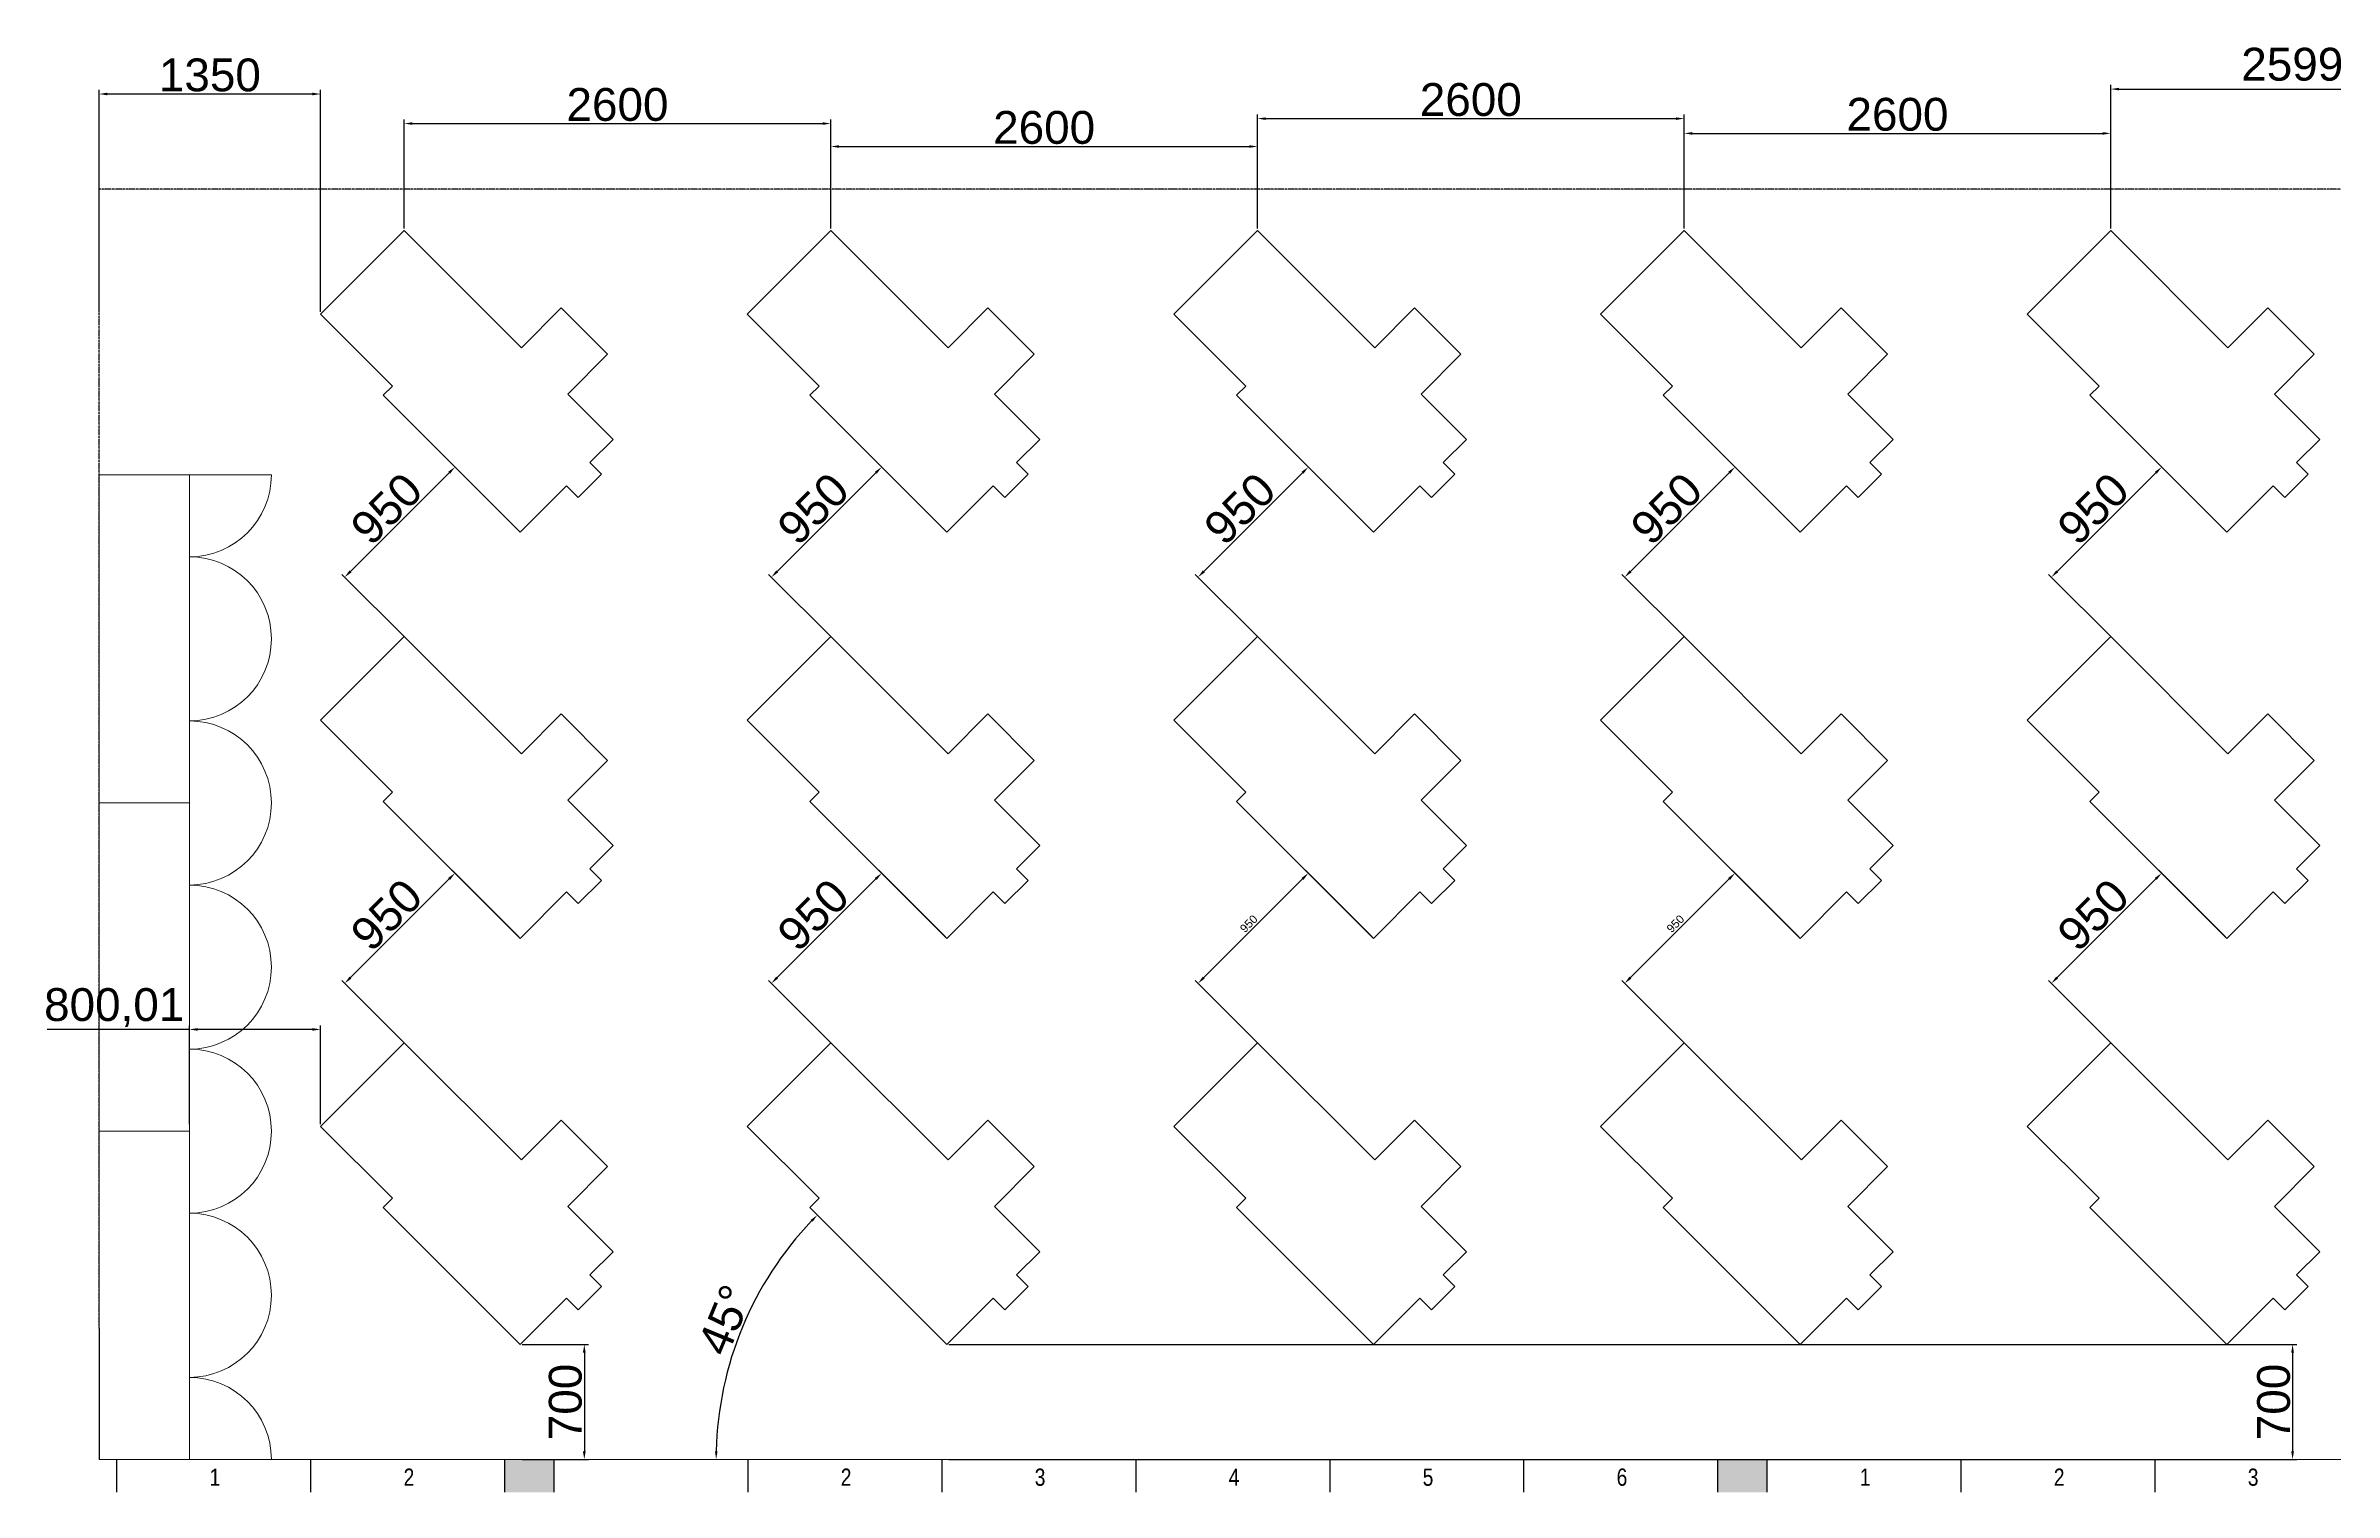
# Model space of a CAD drawing. Header units: millimetres. Extents: x 18768 to 1484868, y -11027 to 520152.
# Drawn here: x 1449765 to 1463710, y 249200 to 258014 of the extents above; entities that cross this region are included whole.
import ezdxf

# ---------------------------------------------------------------- set-up
doc = ezdxf.new("R2010")
doc.units = ezdxf.units.MM
doc.linetypes.add('DIVIDE', pattern=[2.15, 1.5, -0.2, 0.05, -0.15, 0.05, -0.2])
for name, color, linetype in [('L025-IMAGIN', 1, 'DIVIDE'), ('L035-TEXTO', 40, 'Continuous'), ('PAREDES', 7, 'Continuous')]:
    doc.layers.add(name, color=color, linetype=linetype)
doc.styles.get("Standard").update_dxf_attribs({"font": 'arial.ttf'})
doc.dimstyles.new('Anotativo', dxfattribs={"dimscale": 0, "dimtxt": 2.5, "dimasz": 2.5, "dimexe": 1.25, "dimexo": 0.625, "dimtad": 1, "dimtxsty": 'Standard', "dimcen": 2.5, "dimadec": 0, "dimazin": 0, "dimtfac": 1, "dimtmove": 0, "dimatfit": 3, "dimfxl": 1, "dimarcsym": 0})

# ---------------------------------------------------------------- blocks, each defined once
blk = doc.blocks.new('*D387')
at = {"layer": 'DEFPOINTS', "color": 0, "linetype": 'ByBlock', "lineweight": 15, "transparency": 16777216}
for p in [(1480428, 250934), (1479594, 250100), (1480761, 249900), (1450090, 249400), (1484740, 249400)]:
    blk.add_point(p, dxfattribs=at)
at = {"layer": 'PAREDES', "color": 0, "linetype": 'ByBlock', "lineweight": -2, "transparency": 16777216}
blk.add_arc((1478894, 249400), 1933, 1.4823, 43.5177, dxfattribs=at)
at = {"layer": 'PAREDES', "color": 0, "linetype": 'ByBlock', "lineweight": 15, "transparency": 16777216}
for points in [[(1480289, 250725), (1480301, 250737), (1480260, 250767)], [(1480834, 249450), (1480817, 249450), (1480826, 249400)]]:
    blk.add_solid(points, dxfattribs=at)
at = {"layer": 'PAREDES', "color": 0, "linetype": 'ByBlock', "lineweight": 15, "transparency": 16777216, "insert": (1480785, 250183), "char_height": 200, "attachment_point": 5, "rotation": 292.5}
blk.add_mtext('45°', dxfattribs=at)
blk = doc.blocks.new('*D388')
at = {"layer": 'DEFPOINTS', "color": 0, "linetype": 'ByBlock', "lineweight": 15, "transparency": 16777216}
for p in [(1452656, 252575), (1451587, 252301), (1451984, 251903)]:
    blk.add_point(p, dxfattribs=at)
at = {"layer": 'PAREDES', "color": 0, "linetype": 'ByBlock', "lineweight": -2, "transparency": 16777216}
for p, q in [((1452647, 252584), (1452241, 252990)), ((1452223, 252937), (1451622, 252336)), ((1451976, 251912), (1451569, 252319))]:
    blk.add_line(p, q, dxfattribs=at)
at = {"layer": 'PAREDES', "color": 0, "linetype": 'ByBlock', "lineweight": 15, "transparency": 16777216}
for points in [[(1452217, 252943), (1452229, 252931), (1452259, 252973)], [(1451616, 252342), (1451628, 252330), (1451587, 252301)]]:
    blk.add_solid(points, dxfattribs=at)
at = {"layer": 'PAREDES', "color": 0, "linetype": 'ByBlock', "lineweight": 15, "transparency": 16777216, "insert": (1451842, 252718), "char_height": 200, "attachment_point": 5, "rotation": 45}
blk.add_mtext('950', dxfattribs=at)
blk = doc.blocks.new('*D389')
at = {"layer": 'DEFPOINTS', "color": 0, "linetype": 'ByBlock', "lineweight": 15, "transparency": 16777216}
for p in [(1452656, 255050), (1451587, 254776), (1451984, 254378)]:
    blk.add_point(p, dxfattribs=at)
at = {"layer": 'PAREDES', "color": 0, "linetype": 'ByBlock', "lineweight": -2, "transparency": 16777216}
for p, q in [((1452223, 255412), (1451622, 254811)), ((1452647, 255059), (1452241, 255465)), ((1451976, 254387), (1451569, 254793))]:
    blk.add_line(p, q, dxfattribs=at)
at = {"layer": 'PAREDES', "color": 0, "linetype": 'ByBlock', "lineweight": 15, "transparency": 16777216}
for points in [[(1452217, 255418), (1452229, 255406), (1452259, 255447)], [(1451616, 254817), (1451628, 254805), (1451587, 254776)]]:
    blk.add_solid(points, dxfattribs=at)
at = {"layer": 'PAREDES', "color": 0, "linetype": 'ByBlock', "lineweight": 15, "transparency": 16777216, "insert": (1451842, 255193), "char_height": 200, "attachment_point": 5, "rotation": 45}
blk.add_mtext('950', dxfattribs=at)
blk = doc.blocks.new('*D390')
at = {"layer": 'DEFPOINTS', "color": 0, "linetype": 'ByBlock', "lineweight": 15, "transparency": 16777216}
for p in [(1457856, 252575), (1456787, 252301), (1457184, 251903)]:
    blk.add_point(p, dxfattribs=at)
at = {"layer": 'PAREDES', "color": 0, "linetype": 'ByBlock', "lineweight": -2, "transparency": 16777216}
for p, q in [((1457847, 252584), (1457441, 252990)), ((1457423, 252937), (1456822, 252336)), ((1457176, 251912), (1456769, 252319))]:
    blk.add_line(p, q, dxfattribs=at)
at = {"layer": 'PAREDES', "color": 0, "linetype": 'ByBlock', "lineweight": 15, "transparency": 16777216}
for points in [[(1457417, 252943), (1457429, 252931), (1457459, 252973)], [(1456816, 252342), (1456828, 252330), (1456787, 252301)]]:
    blk.add_solid(points, dxfattribs=at)
at = {"layer": 'PAREDES', "color": 0, "linetype": 'ByBlock', "lineweight": 15, "transparency": 16777216, "insert": (1457096, 252664), "char_height": 50, "attachment_point": 5, "rotation": 45}
blk.add_mtext('950', dxfattribs=at)
blk = doc.blocks.new('*D391')
at = {"layer": 'DEFPOINTS', "color": 0, "linetype": 'ByBlock', "lineweight": 15, "transparency": 16777216}
for p in [(1457856, 255050), (1456787, 254776), (1457184, 254378)]:
    blk.add_point(p, dxfattribs=at)
at = {"layer": 'PAREDES', "color": 0, "linetype": 'ByBlock', "lineweight": -2, "transparency": 16777216}
for p, q in [((1457423, 255412), (1456822, 254811)), ((1457847, 255059), (1457441, 255465)), ((1457176, 254387), (1456769, 254793))]:
    blk.add_line(p, q, dxfattribs=at)
at = {"layer": 'PAREDES', "color": 0, "linetype": 'ByBlock', "lineweight": 15, "transparency": 16777216}
for points in [[(1457417, 255418), (1457429, 255406), (1457459, 255447)], [(1456816, 254817), (1456828, 254805), (1456787, 254776)]]:
    blk.add_solid(points, dxfattribs=at)
at = {"layer": 'PAREDES', "color": 0, "linetype": 'ByBlock', "lineweight": 15, "transparency": 16777216, "insert": (1457042, 255193), "char_height": 200, "attachment_point": 5, "rotation": 45}
blk.add_mtext('950', dxfattribs=at)
blk = doc.blocks.new('*D392')
at = {"layer": 'DEFPOINTS', "color": 0, "linetype": 'ByBlock', "lineweight": 15, "transparency": 16777216}
for p in [(1460456, 252575), (1459387, 252301), (1459784, 251903)]:
    blk.add_point(p, dxfattribs=at)
at = {"layer": 'PAREDES', "color": 0, "linetype": 'ByBlock', "lineweight": -2, "transparency": 16777216}
for p, q in [((1460447, 252584), (1460041, 252990)), ((1460023, 252937), (1459422, 252336)), ((1459776, 251912), (1459369, 252319))]:
    blk.add_line(p, q, dxfattribs=at)
at = {"layer": 'PAREDES', "color": 0, "linetype": 'ByBlock', "lineweight": 15, "transparency": 16777216}
for points in [[(1460017, 252943), (1460029, 252931), (1460059, 252973)], [(1459416, 252342), (1459428, 252330), (1459387, 252301)]]:
    blk.add_solid(points, dxfattribs=at)
at = {"layer": 'PAREDES', "color": 0, "linetype": 'ByBlock', "lineweight": 15, "transparency": 16777216, "insert": (1459696, 252664), "char_height": 50, "attachment_point": 5, "rotation": 45}
blk.add_mtext('950', dxfattribs=at)
blk = doc.blocks.new('*D393')
at = {"layer": 'DEFPOINTS', "color": 0, "linetype": 'ByBlock', "lineweight": 15, "transparency": 16777216}
for p in [(1460456, 255050), (1459387, 254776), (1459784, 254378)]:
    blk.add_point(p, dxfattribs=at)
at = {"layer": 'PAREDES', "color": 0, "linetype": 'ByBlock', "lineweight": -2, "transparency": 16777216}
for p, q in [((1460023, 255412), (1459422, 254811)), ((1460447, 255059), (1460041, 255465)), ((1459776, 254387), (1459369, 254793))]:
    blk.add_line(p, q, dxfattribs=at)
at = {"layer": 'PAREDES', "color": 0, "linetype": 'ByBlock', "lineweight": 15, "transparency": 16777216}
for points in [[(1460017, 255418), (1460029, 255406), (1460059, 255447)], [(1459416, 254817), (1459428, 254805), (1459387, 254776)]]:
    blk.add_solid(points, dxfattribs=at)
at = {"layer": 'PAREDES', "color": 0, "linetype": 'ByBlock', "lineweight": 15, "transparency": 16777216, "insert": (1459642, 255193), "char_height": 200, "attachment_point": 5, "rotation": 45}
blk.add_mtext('950', dxfattribs=at)
blk = doc.blocks.new('*D394')
at = {"layer": 'DEFPOINTS', "color": 0, "linetype": 'ByBlock', "lineweight": 15, "transparency": 16777216}
for p in [(1463056, 252575), (1461987, 252301), (1462384, 251903)]:
    blk.add_point(p, dxfattribs=at)
at = {"layer": 'PAREDES', "color": 0, "linetype": 'ByBlock', "lineweight": -2, "transparency": 16777216}
for p, q in [((1463047, 252584), (1462641, 252990)), ((1462623, 252937), (1462022, 252336)), ((1462376, 251912), (1461969, 252319))]:
    blk.add_line(p, q, dxfattribs=at)
at = {"layer": 'PAREDES', "color": 0, "linetype": 'ByBlock', "lineweight": 15, "transparency": 16777216}
for points in [[(1462617, 252943), (1462629, 252931), (1462659, 252973)], [(1462016, 252342), (1462028, 252330), (1461987, 252301)]]:
    blk.add_solid(points, dxfattribs=at)
at = {"layer": 'PAREDES', "color": 0, "linetype": 'ByBlock', "lineweight": 15, "transparency": 16777216, "insert": (1462242, 252718), "char_height": 200, "attachment_point": 5, "rotation": 45}
blk.add_mtext('950', dxfattribs=at)
blk = doc.blocks.new('*D395')
at = {"layer": 'DEFPOINTS', "color": 0, "linetype": 'ByBlock', "lineweight": 15, "transparency": 16777216}
for p in [(1463056, 255050), (1461987, 254776), (1462384, 254378)]:
    blk.add_point(p, dxfattribs=at)
at = {"layer": 'PAREDES', "color": 0, "linetype": 'ByBlock', "lineweight": -2, "transparency": 16777216}
for p, q in [((1462623, 255412), (1462022, 254811)), ((1463047, 255059), (1462641, 255465)), ((1462376, 254387), (1461969, 254793))]:
    blk.add_line(p, q, dxfattribs=at)
at = {"layer": 'PAREDES', "color": 0, "linetype": 'ByBlock', "lineweight": 15, "transparency": 16777216}
for points in [[(1462617, 255418), (1462629, 255406), (1462659, 255447)], [(1462016, 254817), (1462028, 254805), (1461987, 254776)]]:
    blk.add_solid(points, dxfattribs=at)
at = {"layer": 'PAREDES', "color": 0, "linetype": 'ByBlock', "lineweight": 15, "transparency": 16777216, "insert": (1462242, 255193), "char_height": 200, "attachment_point": 5, "rotation": 45}
blk.add_mtext('950', dxfattribs=at)
blk = doc.blocks.new('*D396')
at = {"layer": 'DEFPOINTS', "color": 0, "linetype": 'ByBlock', "lineweight": 15, "transparency": 16777216}
for p in [(1455256, 252575), (1454187, 252301), (1454584, 251903)]:
    blk.add_point(p, dxfattribs=at)
at = {"layer": 'PAREDES', "color": 0, "linetype": 'ByBlock', "lineweight": -2, "transparency": 16777216}
for p, q in [((1455247, 252584), (1454841, 252990)), ((1454823, 252937), (1454222, 252336)), ((1454576, 251912), (1454169, 252319))]:
    blk.add_line(p, q, dxfattribs=at)
at = {"layer": 'PAREDES', "color": 0, "linetype": 'ByBlock', "lineweight": 15, "transparency": 16777216}
for points in [[(1454817, 252943), (1454829, 252931), (1454859, 252973)], [(1454216, 252342), (1454228, 252330), (1454187, 252301)]]:
    blk.add_solid(points, dxfattribs=at)
at = {"layer": 'PAREDES', "color": 0, "linetype": 'ByBlock', "lineweight": 15, "transparency": 16777216, "insert": (1454442, 252718), "char_height": 200, "attachment_point": 5, "rotation": 45}
blk.add_mtext('950', dxfattribs=at)
blk = doc.blocks.new('*D397')
at = {"layer": 'DEFPOINTS', "color": 0, "linetype": 'ByBlock', "lineweight": 15, "transparency": 16777216}
for p in [(1455256, 255050), (1454187, 254776), (1454584, 254378)]:
    blk.add_point(p, dxfattribs=at)
at = {"layer": 'PAREDES', "color": 0, "linetype": 'ByBlock', "lineweight": -2, "transparency": 16777216}
for p, q in [((1454823, 255412), (1454222, 254811)), ((1455247, 255059), (1454841, 255465)), ((1454576, 254387), (1454169, 254793))]:
    blk.add_line(p, q, dxfattribs=at)
at = {"layer": 'PAREDES', "color": 0, "linetype": 'ByBlock', "lineweight": 15, "transparency": 16777216}
for points in [[(1454817, 255418), (1454829, 255406), (1454859, 255447)], [(1454216, 254817), (1454228, 254805), (1454187, 254776)]]:
    blk.add_solid(points, dxfattribs=at)
at = {"layer": 'PAREDES', "color": 0, "linetype": 'ByBlock', "lineweight": 15, "transparency": 16777216, "insert": (1454442, 255193), "char_height": 200, "attachment_point": 5, "rotation": 45}
blk.add_mtext('950', dxfattribs=at)
blk = doc.blocks.new('*D398')
at = {"layer": 'DEFPOINTS', "color": 0, "linetype": 'ByBlock', "lineweight": 15, "transparency": 16777216}
for p in [(1452656, 250100), (1452656, 249400), (1453047, 249400)]:
    blk.add_point(p, dxfattribs=at)
at = {"layer": 'PAREDES', "color": 0, "linetype": 'ByBlock', "lineweight": -2, "transparency": 16777216}
for p, q in [((1452669, 250100), (1453072, 250100)), ((1453047, 250050), (1453047, 249450)), ((1452669, 249400), (1453072, 249400))]:
    blk.add_line(p, q, dxfattribs=at)
at = {"layer": 'PAREDES', "color": 0, "linetype": 'ByBlock', "lineweight": 15, "transparency": 16777216}
for points in [[(1453038, 250050), (1453055, 250050), (1453047, 250100)], [(1453038, 249450), (1453055, 249450), (1453047, 249400)]]:
    blk.add_solid(points, dxfattribs=at)
at = {"layer": 'PAREDES', "color": 0, "linetype": 'ByBlock', "lineweight": 15, "transparency": 16777216, "insert": (1452932, 249750), "char_height": 200, "attachment_point": 5, "rotation": 90}
blk.add_mtext('700', dxfattribs=at)
blk = doc.blocks.new('*D399')
at = {"layer": 'DEFPOINTS', "color": 0, "linetype": 'ByBlock', "lineweight": 15, "transparency": 16777216}
for p in [(1450640, 252020), (1450640, 251429), (1451440, 251429)]:
    blk.add_point(p, dxfattribs=at)
at = {"layer": 'PAREDES', "color": 0, "linetype": 'ByBlock', "lineweight": -2, "transparency": 16777216}
for p, q in [((1450640, 252020), (1449773, 252020)), ((1450640, 251442), (1450640, 252045)), ((1451390, 252020), (1450690, 252020)), ((1451440, 251442), (1451440, 252045))]:
    blk.add_line(p, q, dxfattribs=at)
at = {"layer": 'PAREDES', "color": 0, "linetype": 'ByBlock', "lineweight": 15, "transparency": 16777216}
for points in [[(1450690, 252028), (1450690, 252012), (1450640, 252020)], [(1451390, 252028), (1451390, 252012), (1451440, 252020)]]:
    blk.add_solid(points, dxfattribs=at)
at = {"layer": 'PAREDES', "color": 0, "linetype": 'ByBlock', "lineweight": 15, "transparency": 16777216, "insert": (1450182, 252153), "char_height": 200, "attachment_point": 5}
blk.add_mtext('800,01', dxfattribs=at)
blk = doc.blocks.new('*D402')
at = {"layer": 'DEFPOINTS', "color": 0, "linetype": 'ByBlock', "lineweight": 15, "transparency": 16777216}
for p in [(1455256, 250100), (1455256, 249400), (1463457, 249400)]:
    blk.add_point(p, dxfattribs=at)
at = {"layer": 'PAREDES', "color": 0, "linetype": 'ByBlock', "lineweight": -2, "transparency": 16777216}
for p, q in [((1455269, 250100), (1463482, 250100)), ((1463457, 250050), (1463457, 249450)), ((1455269, 249400), (1463482, 249400))]:
    blk.add_line(p, q, dxfattribs=at)
at = {"layer": 'PAREDES', "color": 0, "linetype": 'ByBlock', "lineweight": 15, "transparency": 16777216}
for points in [[(1463448, 250050), (1463465, 250050), (1463457, 250100)], [(1463448, 249450), (1463465, 249450), (1463457, 249400)]]:
    blk.add_solid(points, dxfattribs=at)
at = {"layer": 'PAREDES', "color": 0, "linetype": 'ByBlock', "lineweight": 15, "transparency": 16777216, "insert": (1463342, 249750), "char_height": 200, "attachment_point": 5, "rotation": 90}
blk.add_mtext('700', dxfattribs=at)
blk = doc.blocks.new('*D403')
at = {"layer": 'DEFPOINTS', "color": 0, "linetype": 'ByBlock', "lineweight": 15, "transparency": 16777216}
for p in [(1454549, 257540), (1451949, 256888), (1454549, 256888)]:
    blk.add_point(p, dxfattribs=at)
at = {"layer": 'PAREDES', "color": 0, "linetype": 'ByBlock', "lineweight": -2, "transparency": 16777216}
for p, q in [((1451949, 256901), (1451949, 257565)), ((1451999, 257540), (1454499, 257540)), ((1454549, 256901), (1454549, 257565))]:
    blk.add_line(p, q, dxfattribs=at)
at = {"layer": 'PAREDES', "color": 0, "linetype": 'ByBlock', "lineweight": 15, "transparency": 16777216}
for points in [[(1451999, 257548), (1451999, 257532), (1451949, 257540)], [(1454499, 257548), (1454499, 257532), (1454549, 257540)]]:
    blk.add_solid(points, dxfattribs=at)
at = {"layer": 'PAREDES', "color": 0, "linetype": 'ByBlock', "lineweight": 15, "transparency": 16777216, "insert": (1453249, 257655), "char_height": 200, "attachment_point": 5}
blk.add_mtext('2600', dxfattribs=at)
blk = doc.blocks.new('*D404')
at = {"layer": 'DEFPOINTS', "color": 0, "linetype": 'ByBlock', "lineweight": 15, "transparency": 16777216}
for p in [(1457149, 257400), (1454549, 256888), (1457149, 256888)]:
    blk.add_point(p, dxfattribs=at)
at = {"layer": 'PAREDES', "color": 0, "linetype": 'ByBlock', "lineweight": -2, "transparency": 16777216}
for p, q in [((1454549, 256901), (1454549, 257425)), ((1454599, 257400), (1457099, 257400)), ((1457149, 256901), (1457149, 257425))]:
    blk.add_line(p, q, dxfattribs=at)
at = {"layer": 'PAREDES', "color": 0, "linetype": 'ByBlock', "lineweight": 15, "transparency": 16777216}
for points in [[(1454599, 257408), (1454599, 257392), (1454549, 257400)], [(1457099, 257408), (1457099, 257392), (1457149, 257400)]]:
    blk.add_solid(points, dxfattribs=at)
at = {"layer": 'PAREDES', "color": 0, "linetype": 'ByBlock', "lineweight": 15, "transparency": 16777216, "insert": (1455849, 257515), "char_height": 200, "attachment_point": 5}
blk.add_mtext('2600', dxfattribs=at)
blk = doc.blocks.new('*D405')
at = {"layer": 'DEFPOINTS', "color": 0, "linetype": 'ByBlock', "lineweight": 15, "transparency": 16777216}
for p in [(1459749, 257570), (1457149, 256888), (1459749, 256888)]:
    blk.add_point(p, dxfattribs=at)
at = {"layer": 'PAREDES', "color": 0, "linetype": 'ByBlock', "lineweight": -2, "transparency": 16777216}
for p, q in [((1457149, 256901), (1457149, 257595)), ((1459749, 256901), (1459749, 257595)), ((1457199, 257570), (1459699, 257570))]:
    blk.add_line(p, q, dxfattribs=at)
at = {"layer": 'PAREDES', "color": 0, "linetype": 'ByBlock', "lineweight": 15, "transparency": 16777216}
for points in [[(1457199, 257578), (1457199, 257562), (1457149, 257570)], [(1459699, 257578), (1459699, 257562), (1459749, 257570)]]:
    blk.add_solid(points, dxfattribs=at)
at = {"layer": 'PAREDES', "color": 0, "linetype": 'ByBlock', "lineweight": 15, "transparency": 16777216, "insert": (1458449, 257685), "char_height": 200, "attachment_point": 5}
blk.add_mtext('2600', dxfattribs=at)
blk = doc.blocks.new('*D406')
at = {"layer": 'DEFPOINTS', "color": 0, "linetype": 'ByBlock', "lineweight": 15, "transparency": 16777216}
for p in [(1462349, 257480), (1459749, 256888), (1462349, 256888)]:
    blk.add_point(p, dxfattribs=at)
at = {"layer": 'PAREDES', "color": 0, "linetype": 'ByBlock', "lineweight": -2, "transparency": 16777216}
for p, q in [((1459749, 256901), (1459749, 257505)), ((1459799, 257480), (1462299, 257480)), ((1462349, 256901), (1462349, 257505))]:
    blk.add_line(p, q, dxfattribs=at)
at = {"layer": 'PAREDES', "color": 0, "linetype": 'ByBlock', "lineweight": 15, "transparency": 16777216}
for points in [[(1459799, 257488), (1459799, 257472), (1459749, 257480)], [(1462299, 257488), (1462299, 257472), (1462349, 257480)]]:
    blk.add_solid(points, dxfattribs=at)
at = {"layer": 'PAREDES', "color": 0, "linetype": 'ByBlock', "lineweight": 15, "transparency": 16777216, "insert": (1461049, 257595), "char_height": 200, "attachment_point": 5}
blk.add_mtext('2600', dxfattribs=at)
blk = doc.blocks.new('*D407')
at = {"layer": 'DEFPOINTS', "color": 0, "linetype": 'ByBlock', "lineweight": 15, "transparency": 16777216}
for p in [(1464949, 257750), (1462349, 256888), (1464949, 256888)]:
    blk.add_point(p, dxfattribs=at)
at = {"layer": 'PAREDES', "color": 0, "linetype": 'ByBlock', "lineweight": -2, "transparency": 16777216}
for p, q in [((1462349, 256901), (1462349, 257775)), ((1462399, 257750), (1464899, 257750)), ((1464949, 256901), (1464949, 257775))]:
    blk.add_line(p, q, dxfattribs=at)
at = {"layer": 'PAREDES', "color": 0, "linetype": 'ByBlock', "lineweight": 15, "transparency": 16777216}
for points in [[(1462399, 257758), (1462399, 257742), (1462349, 257750)], [(1464899, 257758), (1464899, 257742), (1464949, 257750)]]:
    blk.add_solid(points, dxfattribs=at)
at = {"layer": 'PAREDES', "color": 0, "linetype": 'ByBlock', "lineweight": 15, "transparency": 16777216, "insert": (1463649, 257883), "char_height": 200, "attachment_point": 5}
blk.add_mtext('2599,96', dxfattribs=at)
blk = doc.blocks.new('*D408')
at = {"layer": 'DEFPOINTS', "color": 0, "linetype": 'ByBlock', "lineweight": 15, "transparency": 16777216}
for p in [(1454422, 250934), (1454132, 250453), (1455256, 250100), (1450090, 249400), (1484740, 249400)]:
    blk.add_point(p, dxfattribs=at)
at = {"layer": 'PAREDES', "color": 0, "linetype": 'ByBlock', "lineweight": -2, "transparency": 16777216}
blk.add_arc((1455956, 249400), 2106, 136.3604, 178.6396, dxfattribs=at)
at = {"layer": 'PAREDES', "color": 0, "linetype": 'ByBlock', "lineweight": 15, "transparency": 16777216}
for points in [[(1454426, 250859), (1454438, 250848), (1454467, 250889)], [(1453859, 249450), (1453843, 249450), (1453850, 249400)]]:
    blk.add_solid(points, dxfattribs=at)
at = {"layer": 'PAREDES', "color": 0, "linetype": 'ByBlock', "lineweight": 15, "transparency": 16777216, "insert": (1453905, 250250), "char_height": 200, "attachment_point": 5, "rotation": 67.5}
blk.add_mtext('45°', dxfattribs=at)
blk = doc.blocks.new('*D409')
at = {"layer": 'DEFPOINTS', "color": 0, "linetype": 'ByBlock', "lineweight": 15, "transparency": 16777216}
for p in [(1450090, 257720), (1450090, 256379), (1451440, 256379)]:
    blk.add_point(p, dxfattribs=at)
at = {"layer": 'PAREDES', "color": 0, "linetype": 'ByBlock', "lineweight": -2, "transparency": 16777216}
for p, q in [((1450090, 256392), (1450090, 257745)), ((1451390, 257720), (1450140, 257720)), ((1451440, 256392), (1451440, 257745))]:
    blk.add_line(p, q, dxfattribs=at)
at = {"layer": 'PAREDES', "color": 0, "linetype": 'ByBlock', "lineweight": 15, "transparency": 16777216}
for points in [[(1450140, 257728), (1450140, 257712), (1450090, 257720)], [(1451390, 257728), (1451390, 257712), (1451440, 257720)]]:
    blk.add_solid(points, dxfattribs=at)
at = {"layer": 'PAREDES', "color": 0, "linetype": 'ByBlock', "lineweight": 15, "transparency": 16777216, "insert": (1450765, 257835), "char_height": 200, "attachment_point": 5}
blk.add_mtext('1350', dxfattribs=at)

msp = doc.modelspace()

# ---------------------------------------------------------------- hatches: boundary and pattern name
h = msp.add_hatch(color=1)
h.dxf.hatch_style = 1
h.paths.add_polyline_path([(1482134, 249400), (1482134, 249200), (1482474, 249200), (1482474, 249400)])
h.paths.add_polyline_path([(1475042, 249400), (1474742, 249400), (1474742, 249200), (1475042, 249200)])
h.paths.add_polyline_path([(1467650, 249200), (1467650, 249400), (1467345, 249400), (1467345, 249200)])
h.paths.add_polyline_path([(1460253, 249400), (1459953, 249400), (1459953, 249200), (1460253, 249200)])
h.paths.add_polyline_path([(1452861, 249400), (1452561, 249400), (1452561, 249200), (1452861, 249200)])

# ---------------------------------------------------------------- linework, layer by layer
for p, q in [((1453151.2, 255403.316), (1453009.779, 255261.894)), ((1455751.203, 255403.316), (1455609.782, 255261.894)), ((1458351.203, 255403.316), (1458209.782, 255261.894)), ((1460951.203, 255403.316), (1460809.782, 255261.894)), ((1463551.203, 255403.316), (1463409.782, 255261.894)), ((1453151.2, 252928.437), (1453009.779, 252787.016)), ((1455751.203, 252928.437), (1455609.782, 252787.016)), ((1458351.203, 252928.437), (1458209.782, 252787.016)), ((1460951.203, 252928.437), (1460809.782, 252787.016)), ((1463551.203, 252928.437), (1463409.782, 252787.016)), ((1453151.205, 250453.553), (1453009.784, 250312.132)), ((1455751.208, 250453.553), (1455609.787, 250312.132)), ((1458351.208, 250453.553), (1458209.787, 250312.132)), ((1460951.208, 250453.553), (1460809.787, 250312.132))]:
    msp.add_line(p, q)
at = {"color": 1}
for p, q in [((1450197, 249400), (1450197, 249200)), ((1450197, 249400), (1450197, 249200)), ((1450197, 249400), (1450197, 249200)), ((1451379, 249400), (1451379, 249200)), ((1452561, 249400), (1452561, 249200)), ((1452861, 249400), (1452861, 249200)), ((1454043, 249400), (1454043, 249200)), ((1455225, 249400), (1455225, 249200)), ((1456407, 249400), (1456407, 249200)), ((1457589, 249400), (1457589, 249200)), ((1457589, 249400), (1457589, 249200)), ((1457589, 249400), (1457589, 249200)), ((1458771, 249400), (1458771, 249200)), ((1459953, 249400), (1459953, 249200)), ((1460253, 249400), (1460253, 249200)), ((1461435, 249400), (1461435, 249200)), ((1462617, 249400), (1462617, 249200))]:
    msp.add_line(p, q, dxfattribs=at)
for points in [[(1451878.408, 255940.717), (1451440.002, 256379.123), (1451949.119, 256888.24), (1452663.08, 256174.279), (1452906.223, 256417.422), (1453189.066, 256134.58), (1452945.922, 255891.436)], [(1454478.411, 255940.717), (1454040.005, 256379.123), (1454549.122, 256888.24), (1455263.083, 256174.279), (1455506.226, 256417.422), (1455789.069, 256134.58), (1455545.926, 255891.436)], [(1457078.411, 255940.717), (1456640.005, 256379.123), (1457149.122, 256888.24), (1457863.083, 256174.279), (1458106.226, 256417.422), (1458389.069, 256134.58), (1458145.926, 255891.436)], [(1459678.411, 255940.717), (1459240.005, 256379.123), (1459749.122, 256888.24), (1460463.083, 256174.279), (1460706.226, 256417.422), (1460989.069, 256134.58), (1460745.926, 255891.436)], [(1462278.411, 255940.717), (1461840.005, 256379.123), (1462349.122, 256888.24), (1463063.083, 256174.279), (1463306.226, 256417.422), (1463589.069, 256134.58), (1463345.926, 255891.436)], [(1451878.408, 255940.717), (1451821.839, 255884.148), (1452656.225, 255049.762), (1452939.068, 255332.605), (1453009.779, 255261.894)], [(1454478.411, 255940.717), (1454421.843, 255884.148), (1455256.229, 255049.762), (1455539.071, 255332.605), (1455609.782, 255261.894)], [(1457078.411, 255940.717), (1457021.843, 255884.148), (1457856.229, 255049.762), (1458139.071, 255332.605), (1458209.782, 255261.894)], [(1459678.411, 255940.717), (1459621.843, 255884.148), (1460456.229, 255049.762), (1460739.071, 255332.605), (1460809.782, 255261.894)], [(1462278.411, 255940.717), (1462221.843, 255884.148), (1463056.229, 255049.762), (1463339.071, 255332.605), (1463409.782, 255261.894)], [(1452945.922, 255891.436), (1453221.911, 255615.448), (1453080.49, 255474.026), (1453151.2, 255403.316)], [(1455545.926, 255891.436), (1455821.914, 255615.448), (1455680.493, 255474.026), (1455751.203, 255403.316)], [(1458145.926, 255891.436), (1458421.914, 255615.448), (1458280.493, 255474.026), (1458351.203, 255403.316)], [(1460745.926, 255891.436), (1461021.914, 255615.448), (1460880.493, 255474.026), (1460951.203, 255403.316)], [(1463345.926, 255891.436), (1463621.914, 255615.448), (1463480.493, 255474.026), (1463551.203, 255403.316)], [(1451878.408, 253465.838), (1451440.002, 253904.244), (1451949.119, 254413.361), (1452663.08, 253699.4), (1452906.223, 253942.544), (1453189.066, 253659.701), (1452945.922, 253416.558)], [(1454478.411, 253465.838), (1454040.005, 253904.244), (1454549.122, 254413.361), (1455263.083, 253699.4), (1455506.226, 253942.544), (1455789.069, 253659.701), (1455545.926, 253416.558)], [(1457078.411, 253465.838), (1456640.005, 253904.244), (1457149.122, 254413.361), (1457863.083, 253699.4), (1458106.226, 253942.544), (1458389.069, 253659.701), (1458145.926, 253416.558)], [(1459678.411, 253465.838), (1459240.005, 253904.244), (1459749.122, 254413.361), (1460463.083, 253699.4), (1460706.226, 253942.544), (1460989.069, 253659.701), (1460745.926, 253416.558)], [(1462278.411, 253465.838), (1461840.005, 253904.244), (1462349.122, 254413.361), (1463063.083, 253699.4), (1463306.226, 253942.544), (1463589.069, 253659.701), (1463345.926, 253416.558)], [(1451878.408, 253465.838), (1451821.839, 253409.27), (1452656.225, 252574.884), (1452939.068, 252857.726), (1453009.779, 252787.016)], [(1452945.922, 253416.558), (1453221.911, 253140.569), (1453080.49, 252999.148), (1453151.2, 252928.437)], [(1454478.411, 253465.838), (1454421.843, 253409.27), (1455256.229, 252574.884), (1455539.071, 252857.726), (1455609.782, 252787.016)], [(1455545.926, 253416.558), (1455821.914, 253140.569), (1455680.493, 252999.148), (1455751.203, 252928.437)], [(1457078.411, 253465.838), (1457021.843, 253409.27), (1457856.229, 252574.884), (1458139.071, 252857.726), (1458209.782, 252787.016)], [(1458145.926, 253416.558), (1458421.914, 253140.569), (1458280.493, 252999.148), (1458351.203, 252928.437)], [(1459678.411, 253465.838), (1459621.843, 253409.27), (1460456.229, 252574.884), (1460739.071, 252857.726), (1460809.782, 252787.016)], [(1460745.926, 253416.558), (1461021.914, 253140.569), (1460880.493, 252999.148), (1460951.203, 252928.437)], [(1462278.411, 253465.838), (1462221.843, 253409.27), (1463056.229, 252574.884), (1463339.071, 252857.726), (1463409.782, 252787.016)], [(1463345.926, 253416.558), (1463621.914, 253140.569), (1463480.493, 252999.148), (1463551.203, 252928.437)], [(1451878.413, 250990.955), (1451440.007, 251429.361), (1451949.124, 251938.478), (1452663.085, 251224.517), (1452906.228, 251467.66), (1453189.071, 251184.817), (1452945.928, 250941.674)], [(1454478.416, 250990.955), (1454040.01, 251429.361), (1454549.127, 251938.478), (1455263.088, 251224.517), (1455506.231, 251467.66), (1455789.074, 251184.817), (1455545.931, 250941.674)], [(1457078.416, 250990.955), (1456640.01, 251429.361), (1457149.127, 251938.478), (1457863.088, 251224.517), (1458106.231, 251467.66), (1458389.074, 251184.817), (1458145.931, 250941.674)], [(1459678.416, 250990.955), (1459240.01, 251429.361), (1459749.127, 251938.478), (1460463.088, 251224.517), (1460706.231, 251467.66), (1460989.074, 251184.817), (1460745.931, 250941.674)], [(1462278.416, 250990.955), (1461840.01, 251429.361), (1462349.127, 251938.478), (1463063.088, 251224.517), (1463306.231, 251467.66), (1463589.074, 251184.817), (1463345.931, 250941.674)], [(1451878.413, 250990.955), (1451821.845, 250934.386), (1452656.231, 250100), (1452939.073, 250382.843), (1453009.784, 250312.132)], [(1452945.928, 250941.674), (1453221.916, 250665.685), (1453080.495, 250524.264), (1453151.205, 250453.553)], [(1454478.416, 250990.955), (1454421.848, 250934.386), (1455256.234, 250100), (1455539.076, 250382.843), (1455609.787, 250312.132)], [(1455545.931, 250941.674), (1455821.919, 250665.685), (1455680.498, 250524.264), (1455751.208, 250453.553)], [(1457078.416, 250990.955), (1457021.848, 250934.386), (1457856.234, 250100), (1458139.076, 250382.843), (1458209.787, 250312.132)], [(1458145.931, 250941.674), (1458421.919, 250665.685), (1458280.498, 250524.264), (1458351.208, 250453.553)], [(1459678.416, 250990.955), (1459621.848, 250934.386), (1460456.234, 250100), (1460739.076, 250382.843), (1460809.787, 250312.132)], [(1460745.931, 250941.674), (1461021.919, 250665.685), (1460880.498, 250524.264), (1460951.208, 250453.553)], [(1462278.416, 250990.955), (1462221.848, 250934.386), (1463056.234, 250100), (1463339.076, 250382.843), (1463409.787, 250312.132)], [(1463345.931, 250941.674), (1463621.919, 250665.685), (1463480.498, 250524.264), (1463551.208, 250453.553)]]:
    msp.add_lwpolyline(points)
at = {"layer": 'L025-IMAGIN'}
for p in [(1450090, 250200), (1484760, 257140)]:
    msp.add_line(p, (1450090, 257140), dxfattribs=at)
at = {"layer": 'PAREDES', "linetype": 'ByBlock', "lineweight": 15}
for p, q in [((1450640, 255400), (1451140, 255400)), ((1463551.208, 250453.553), (1463409.787, 250312.132)), ((1484740, 249400), (1450090, 249400)), ((1450640, 249400), (1451140, 249400))]:
    msp.add_line(p, q, dxfattribs=at)
at = {"layer": 'PAREDES'}
msp.add_line((1450090, 250200), (1450090, 249400), dxfattribs=at)
at = {"layer": 'PAREDES', "linetype": 'ByBlock', "lineweight": 15}
for points in [[(1450640, 255400), (1450640, 253400), (1450090, 253400), (1450090, 255400), (1450640, 255400)], [(1450640, 253400), (1450640, 251400), (1450090, 251400), (1450090, 253400), (1450640, 253400)], [(1450640, 251400), (1450640, 249400), (1450090, 249400), (1450090, 251400), (1450640, 251400)]]:
    msp.add_lwpolyline(points, dxfattribs=at)
for centre, start, end in [((1450640, 255400.1), 270, 0), ((1450640, 254400.1), 0, 90), ((1450640, 254400.1), 270, 0), ((1450640, 253400), 0, 90), ((1450640, 253400.1), 270, 0), ((1450640, 252400.1), 0, 90), ((1450640, 252400.1), 270, 0), ((1450640, 251400), 0, 90), ((1450640, 251400.1), 270, 0), ((1450640, 250400.1), 0, 90), ((1450640, 250400.1), 270, 0), ((1450640, 249400), 0, 90)]:
    msp.add_arc(centre, 500, start, end, dxfattribs=at)

# ---------------------------------------------------------------- texts
at = {"layer": 'L035-TEXTO', "width": 0.8}
for s, p in [('2', (1451945.526, 249239.284)), ('2', (1454609.526, 249239.284)), ('3', (1455791.526, 249239.284)), ('6', (1459337.526, 249239.284)), ('2', (1462001.526, 249239.284)), ('3', (1463183.526, 249239.284)), ('1', (1450763.526, 249239.284)), ('4', (1456973.526, 249239.284)), ('5', (1458155.526, 249239.284)), ('1', (1460819.526, 249239.284))]:
    msp.add_text(s, height=105, dxfattribs=at).set_placement(p)

# ---------------------------------------------------------------- dimensions: what is measured, and where the dimension line sits
at = {"layer": 'PAREDES', "linetype": 'ByBlock', "lineweight": 15}
for base, p1, p2, picture, middle in [((1464949.082, 257750), (1462349.122, 256888.24), (1464949.082, 256888.24), '*D407', (1463649.102, 257882.691)), ((1450090, 257720), (1451440.002, 256379.123), (1450090, 256379.123), '*D409', (1450765.001, 257834.683)), ((1454549.122, 257540), (1451949.119, 256888.24), (1454549.122, 256888.24), '*D403', (1453249.12, 257654.615)), ((1459749.122, 257570), (1457149.122, 256888.24), (1459749.122, 256888.24), '*D405', (1458449.122, 257684.615)), ((1462349.122, 257480), (1459749.122, 256888.24), (1462349.122, 256888.24), '*D406', (1461049.122, 257594.615)), ((1457149.122, 257400), (1454549.122, 256888.24), (1457149.122, 256888.24), '*D404', (1455849.122, 257514.615)), ((1450640, 252020), (1451440.007, 251429.361), (1450640, 251429.361), '*D399', (1450181.525, 252152.691))]:
    dim = msp.add_linear_dim(base=base, p1=p1, p2=p2, dimstyle='Anotativo', override={"dimtxt": 10}, dxfattribs=at)
    dim.commit()
    dim.dimension.update_dxf_attribs({"geometry": picture, "text_midpoint": middle})
for p1, p2, picture, middle in [((1452656.225, 255049.762), (1451984.472, 254378.008), '*D389', (1451841.588, 255192.646)), ((1455256.229, 255049.762), (1454584.475, 254378.008), '*D397', (1454441.591, 255192.646)), ((1457856.229, 255049.762), (1457184.475, 254378.008), '*D391', (1457041.591, 255192.646)), ((1460456.229, 255049.762), (1459784.475, 254378.008), '*D393', (1459641.591, 255192.646)), ((1463056.229, 255049.762), (1462384.475, 254378.008), '*D395', (1462241.591, 255192.646)), ((1452656.225, 252574.884), (1451984.472, 251903.13), '*D388', (1451841.588, 252717.768)), ((1455256.229, 252574.884), (1454584.475, 251903.13), '*D396', (1454441.591, 252717.768)), ((1463056.229, 252574.884), (1462384.475, 251903.13), '*D394', (1462241.591, 252717.768))]:
    dim = msp.add_aligned_dim(p1=p1, p2=p2, distance=-562.455, dimstyle='Anotativo', override={"dimtxt": 10}, dxfattribs=at)
    dim.commit()
    dim.dimension.update_dxf_attribs({"geometry": picture, "text_midpoint": middle})
for p1, p2, picture, middle in [((1457856.229, 252574.884), (1457184.475, 251903.13), '*D390', (1457095.745, 252663.613)), ((1460456.229, 252574.884), (1459784.475, 251903.13), '*D392', (1459695.745, 252663.613))]:
    dim = msp.add_aligned_dim(p1=p1, p2=p2, distance=-562.455, dimstyle='Anotativo', dxfattribs=at)
    dim.commit()
    dim.dimension.update_dxf_attribs({"geometry": picture, "text_midpoint": middle})
for base, line2, picture, middle in [((1454132.461, 250452.956), ((1454421.848, 250934.386), (1455256.234, 250100)), '*D408', (1453905.113, 250249.602)), ((1480760.606, 249900.216), ((1480428.157, 250934.384), (1479593.771, 250099.998)), '*D387', (1480784.856, 250183.312))]:
    dim = msp.add_angular_dim_2l(base=base, line1=((1484740, 249400), (1450090, 249400)), line2=line2, dimstyle='Anotativo', override={"dimscale": 0, "dimtxt": 10}, dxfattribs=at)
    dim.commit()
    dim.dimension.update_dxf_attribs({"geometry": picture, "text_midpoint": middle})
for base, p1, p2, picture, middle in [((1453046.702, 249400), (1452656.231, 250100), (1452656.231, 249400), '*D398', (1452932.088, 249750)), ((1463456.702, 249400), (1455256.234, 250100), (1455256.234, 249400), '*D402', (1463342.088, 249750))]:
    dim = msp.add_linear_dim(base=base, p1=p1, p2=p2, angle=90, dimstyle='Anotativo', override={"dimtxt": 10}, dxfattribs=at)
    dim.commit()
    dim.dimension.update_dxf_attribs({"geometry": picture, "text_midpoint": middle})

doc.saveas('drawing.dxf')
